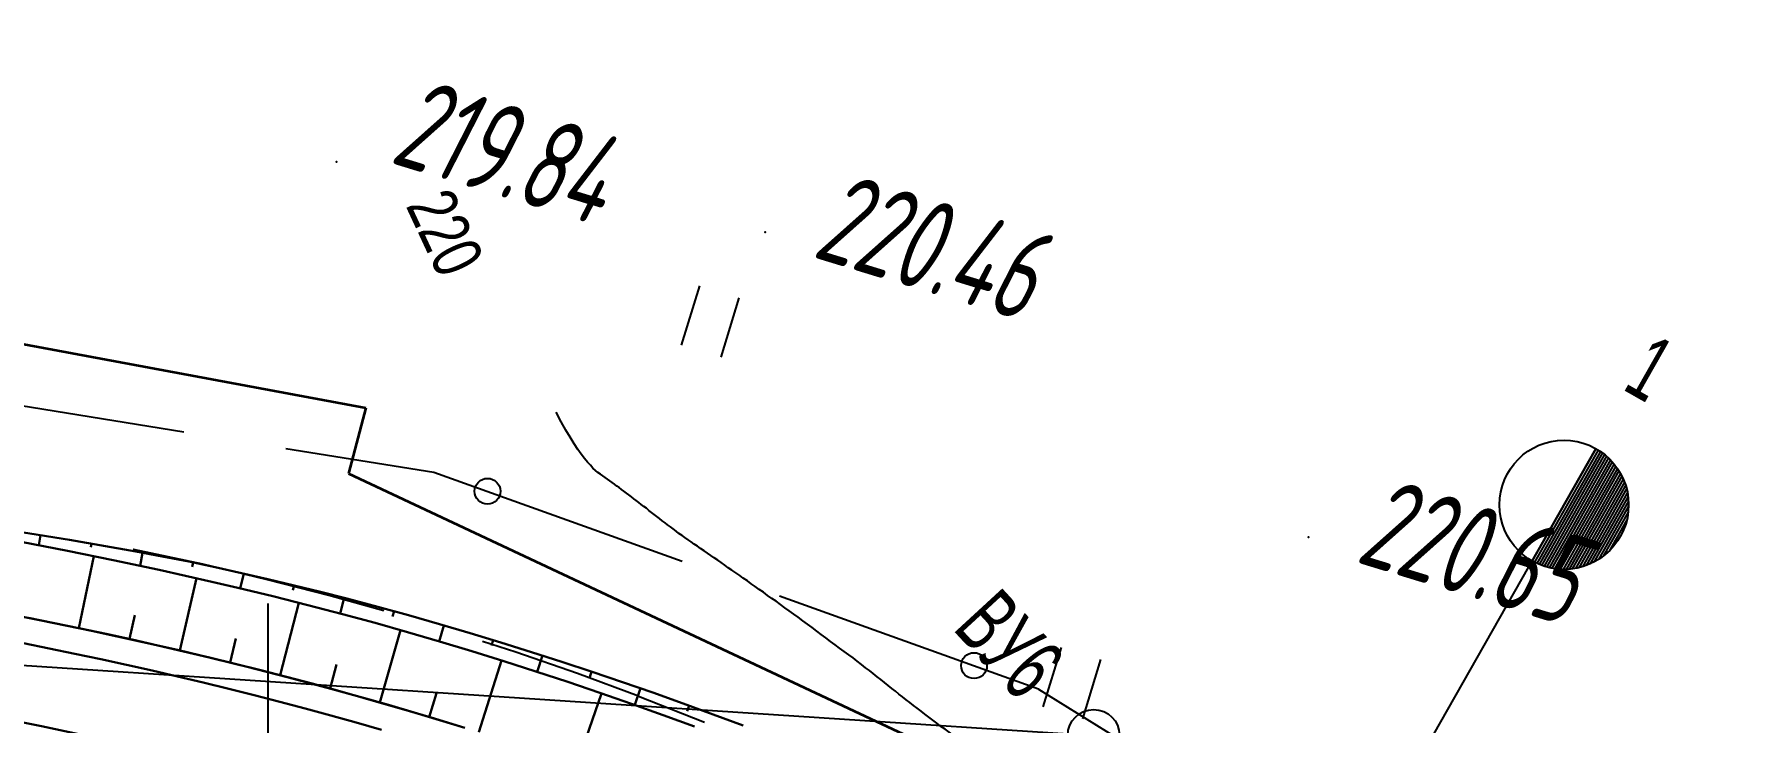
# Model space of a CAD drawing. Header units: millimetres. Extents: x -1799 to 6962, y -1020 to 4121.
# Drawn here: x -814.7 to -748.1, y 3680 to 3706.7 of the extents above; entities that cross this region are included whole.
import ezdxf

# ---------------------------------------------------------------- set-up
doc = ezdxf.new("R2010")
doc.units = ezdxf.units.MM
doc.linetypes.add('CONTI', pattern=[0])
for name, color, linetype, lineweight in [('10', 1, 'Continuous', 35), ('КОПИЯ_ОСЬ_13_ОТКОСЫ', 7, 'Continuous', 30), ('КОПИЯ_ОСЬ_ГРАНИЦЫ_ПОЛОС', 7, 'Continuous', 30), ('ОСЬ_ВЕРХ_ПОКРЫТИЯ_ГРАНИЦЫ_ПОЛОС', 7, 'Continuous', 30)]:
    doc.layers.add(name, color=color, linetype=linetype, lineweight=lineweight)
for name, color, linetype in [('GOR_BDEFAULT', 212, 'CONTI'), ('PI_OTDEFAULT', 172, 'CONTI'), ('PI_TTDEFAULT', 5, 'CONTI'), ('PLN_O', 7, 'CONTI'), ('SETKR', 2, 'CONTI'), ('SIT_LDEFAULT', 7, 'CONTI'), ('ZAPSKDEFAULT', 7, 'CONTI'), ('КОПИЯ_ОСЬ_ТАНГЕНСЫ', 1, 'Continuous'), ('ОСЬ_ВЕРХ_ПОКРЫТИЯ_КИЛОМЕТЫ', 1, 'Continuous'), ('ОСЬ_ВЕРХ_ПОКРЫТИЯ_ТАНГЕНСЫ', 1, 'Continuous'), ('разметка', 7, 'Continuous')]:
    doc.layers.add(name, color=color, linetype=linetype)
doc.styles.add('eskd', font='spds.shx', dxfattribs={"width": 1.2, "oblique": 15})
doc.styles.add('SHRFT', font='TXT', dxfattribs={"width": 3.5})
doc.styles.get("Standard").update_dxf_attribs({"font": 'arial.ttf'})

# ---------------------------------------------------------------- blocks, each defined once
blk = doc.blocks.new('BL_333')
at = {"color": 0}
for p, q in [((0, -6), (0, 6)), ((-6, 0), (6, 0))]:
    blk.add_line(p, q, dxfattribs=at)
blk = doc.blocks.new('BL_2011')
at = {"color": 0}
for p, q in [((0, 0), (0, 2.4)), ((1.6, 0), (1.6, 2.4))]:
    blk.add_line(p, q, dxfattribs=at)

msp = doc.modelspace()

# ---------------------------------------------------------------- linework, layer by layer
at = {"layer": '10'}
msp.add_lwpolyline([(-1127.044, 3748.853), (-1082.584, 3724.793), (-1040.334, 3713.903), (-945.964, 3701.783), (-821.164, 3695.803), (-801.874, 3692.213), (-802.544, 3689.663), (-744.544, 3662.453), (-623.344, 3533.873), (-488.394, 3411.683), (-417.274, 3367.923), (-360.394, 3343.983), (-65.034, 3344.873)], dxfattribs=at)
at = {"layer": 'GOR_BDEFAULT', "color": 212, "elevation": 220, "flags": 128}
msp.add_lwpolyline([(-775.318, 3676.599), (-775.928, 3677.119), (-776.028, 3677.199), (-776.138, 3677.279), (-776.258, 3677.379), (-776.388, 3677.469), (-776.528, 3677.579), (-776.668, 3677.689), (-776.808, 3677.799), (-776.968, 3677.909), (-777.128, 3678.029), (-777.288, 3678.149), (-777.448, 3678.279), (-777.618, 3678.399), (-777.788, 3678.529), (-777.958, 3678.659), (-778.128, 3678.779), (-778.288, 3678.909), (-778.458, 3679.029), (-778.628, 3679.159), (-778.798, 3679.279), (-778.958, 3679.399), (-779.128, 3679.519), (-779.288, 3679.649), (-779.448, 3679.769), (-779.608, 3679.879), (-779.768, 3679.999), (-779.918, 3680.119), (-780.078, 3680.239), (-780.228, 3680.349), (-780.378, 3680.469), (-780.528, 3680.579), (-780.668, 3680.689), (-780.808, 3680.799), (-780.958, 3680.909), (-781.098, 3681.019), (-781.238, 3681.129), (-781.368, 3681.239), (-781.508, 3681.349), (-781.648, 3681.459), (-781.788, 3681.579), (-781.938, 3681.689), (-782.078, 3681.799), (-782.228, 3681.919), (-782.378, 3682.039), (-782.528, 3682.149), (-782.688, 3682.279), (-782.848, 3682.399), (-783.008, 3682.529), (-783.178, 3682.649), (-783.348, 3682.779), (-783.528, 3682.909), (-783.698, 3683.039), (-783.878, 3683.169), (-784.058, 3683.309), (-784.238, 3683.439), (-784.408, 3683.569), (-784.588, 3683.699), (-784.768, 3683.839), (-784.948, 3683.969), (-785.128, 3684.099), (-785.308, 3684.219), (-785.478, 3684.349), (-785.648, 3684.469), (-785.818, 3684.599), (-785.988, 3684.719), (-786.148, 3684.829), (-786.318, 3684.949), (-786.478, 3685.069), (-786.638, 3685.179), (-786.798, 3685.289), (-786.948, 3685.399), (-787.098, 3685.509), (-787.258, 3685.619), (-787.398, 3685.719), (-787.548, 3685.819), (-787.698, 3685.919), (-787.838, 3686.019), (-787.978, 3686.119), (-788.118, 3686.219), (-788.248, 3686.309), (-788.388, 3686.399), (-788.518, 3686.489), (-788.648, 3686.579), (-788.778, 3686.669), (-788.908, 3686.759), (-789.028, 3686.849), (-789.158, 3686.929), (-789.278, 3687.019), (-789.398, 3687.099), (-789.518, 3687.189), (-789.628, 3687.269), (-789.748, 3687.349), (-789.858, 3687.439), (-789.968, 3687.519), (-790.078, 3687.599), (-790.188, 3687.679), (-790.288, 3687.759), (-790.398, 3687.839), (-790.498, 3687.929), (-790.608, 3687.999), (-790.708, 3688.079), (-790.808, 3688.159), (-790.908, 3688.239), (-791.008, 3688.319), (-791.108, 3688.389), (-791.208, 3688.469), (-791.298, 3688.539), (-791.398, 3688.619), (-791.498, 3688.689), (-791.588, 3688.759), (-791.688, 3688.839), (-791.778, 3688.909), (-791.878, 3688.979), (-791.968, 3689.049), (-792.058, 3689.119), (-792.158, 3689.179), (-792.248, 3689.249), (-792.338, 3689.319), (-792.428, 3689.379), (-792.518, 3689.449), (-792.608, 3689.509), (-792.698, 3689.579), (-792.788, 3689.639), (-792.888, 3689.709), (-792.978, 3689.789), (-793.078, 3689.879), (-793.178, 3689.989), (-793.288, 3690.109), (-793.408, 3690.249), (-793.528, 3690.409), (-793.658, 3690.599), (-793.808, 3690.819), (-793.958, 3691.069), (-794.128, 3691.349), (-794.308, 3691.669), (-794.498, 3692.039)], dxfattribs=at)
at = {"layer": 'PI_TTDEFAULT', "color": 5}
for p in [(-802.998, 3701.729, 219.839), (-786.408, 3699.009, 220.458), (-765.378, 3687.199, 220.651)]:
    msp.add_point(p, dxfattribs=at)
at = {"layer": 'PLN_O'}
for p, q in [((-824.708, 3693.829), (-808.908, 3691.279)), ((-804.958, 3690.639), (-799.238, 3689.719)), ((-799.238, 3689.719), (-789.628, 3686.269)), ((-785.858, 3684.929), (-775.838, 3681.329)), ((-775.838, 3681.319), (-771.298, 3678.509))]:
    msp.add_line(p, q, dxfattribs=at)
for centre in [(-797.158, 3688.979), (-778.328, 3682.229)]:
    msp.add_circle(centre, 0.5, dxfattribs=at)
at = {"layer": 'SIT_LDEFAULT', "color": 7}
for p, q in [((-810.858, 3686.729), (-810.878, 3686.729)), ((-808.178, 3686.159), (-810.858, 3686.729)), ((-805.728, 3685.569), (-808.178, 3686.159)), ((-803.298, 3684.939), (-805.728, 3685.569)), ((-801.168, 3684.349), (-803.298, 3684.939)), ((-796.058, 3682.749), (-797.348, 3683.169)), ((-793.678, 3681.929), (-796.058, 3682.749)), ((-791.318, 3681.049), (-793.678, 3681.929)), ((-788.758, 3680.029), (-791.318, 3681.039))]:
    msp.add_line(p, q, dxfattribs=at)
at = {"layer": 'КОПИЯ_ОСЬ_13_ОТКОСЫ'}
for points in [[(-816.418, 3687.587), (-813.34, 3687.095), (-810.775, 3686.644), (-809.749, 3686.453), (-808.723, 3686.255), (-807.699, 3686.044), (-806.679, 3685.814), (-805.658, 3685.58), (-804.639, 3685.337), (-803.619, 3685.089), (-802.601, 3684.832), (-801.404, 3684.51), (-800.21, 3684.177), (-799.018, 3683.836), (-797.829, 3683.485), (-796.643, 3683.125), (-795.46, 3682.755), (-794.279, 3682.376), (-793.102, 3681.988), (-791.927, 3681.591), (-790.756, 3681.184), (-789.588, 3680.768), (-788.424, 3680.343), (-787.263, 3679.909)], [(-815.204, 3687.017), (-813.421, 3686.672), (-811.641, 3686.312), (-809.865, 3685.935), (-808.849, 3685.71), (-807.833, 3685.479), (-806.818, 3685.241), (-805.465, 3684.914), (-804.114, 3684.576), (-802.766, 3684.226), (-801.512, 3683.881), (-800.26, 3683.526), (-799.012, 3683.161), (-797.766, 3682.785), (-796.524, 3682.399), (-795.285, 3682.003), (-794.049, 3681.596), (-792.817, 3681.18), (-791.588, 3680.753), (-790.363, 3680.316), (-789.141, 3679.869)], [(-815.204, 3687.017), (-813.421, 3686.672), (-811.641, 3686.312), (-809.865, 3685.935), (-808.849, 3685.71), (-807.833, 3685.479), (-806.818, 3685.241), (-805.465, 3684.914), (-804.114, 3684.576), (-802.766, 3684.226), (-801.512, 3683.881), (-800.26, 3683.526), (-799.012, 3683.161), (-797.766, 3682.785), (-796.524, 3682.399), (-795.285, 3682.003), (-794.049, 3681.596), (-792.817, 3681.18), (-791.588, 3680.753), (-790.363, 3680.316), (-789.141, 3679.869)], [(-814.456, 3687.273), (-814.518, 3686.886)], [(-812.483, 3686.944), (-812.506, 3686.816)], [(-812.975, 3683.682), (-812.391, 3686.466)], [(-810.514, 3686.596), (-810.608, 3686.094)], [(-808.55, 3686.219), (-808.584, 3686.052)], [(-809.07, 3682.816), (-808.416, 3685.612)], [(-806.595, 3685.795), (-806.727, 3685.219)], [(-804.648, 3685.339), (-804.694, 3685.148)], [(-805.187, 3681.858), (-804.457, 3684.663)], [(-802.707, 3684.859), (-802.86, 3684.251)], [(-811.02, 3683.26), (-810.815, 3684.186)], [(-800.776, 3684.336), (-800.832, 3684.135)], [(-801.328, 3680.803), (-800.523, 3683.602)], [(-798.853, 3683.788), (-799.034, 3683.168)], [(-807.125, 3682.349), (-806.896, 3683.278)], [(-796.937, 3683.215), (-797, 3683.009)], [(-803.254, 3681.342), (-802.999, 3682.274)], [(-797.499, 3679.648), (-796.62, 3682.429)], [(-795.028, 3682.618), (-795.23, 3681.985)], [(-793.127, 3681.996), (-793.197, 3681.786)], [(-791.234, 3681.351), (-791.458, 3680.707)], [(-799.41, 3680.238), (-799.129, 3681.167)], [(-793.701, 3678.394), (-792.748, 3681.156)], [(-789.349, 3680.682), (-789.427, 3680.468)]]:
    msp.add_lwpolyline(points, dxfattribs=at)
at = {"layer": 'КОПИЯ_ОСЬ_ГРАНИЦЫ_ПОЛОС'}
msp.add_lwpolyline([(-814.919, 3684.079), (-813.917, 3683.877), (-812.917, 3683.669), (-811.917, 3683.456), (-810.917, 3683.237), (-809.919, 3683.012), (-808.922, 3682.781), (-807.925, 3682.544), (-806.93, 3682.301), (-805.935, 3682.051), (-804.942, 3681.795), (-803.95, 3681.532), (-802.96, 3681.262), (-801.971, 3680.986), (-800.984, 3680.704), (-800, 3680.415), (-799.017, 3680.119), (-798.036, 3679.817)], dxfattribs=at)
at = {"layer": 'КОПИЯ_ОСЬ_ТАНГЕНСЫ'}
msp.add_line((-1078.138, 3699.439), (-773.698, 3679.529), dxfattribs=at)
msp.add_circle((-773.698, 3679.529), 1, dxfattribs=at)
at = {"layer": 'ОСЬ_ВЕРХ_ПОКРЫТИЯ_ГРАНИЦЫ_ПОЛОС', "linetype": 'Continuous'}
for points in [[(-798.034, 3679.816), (-799.214, 3680.179), (-800.397, 3680.532), (-801.583, 3680.876), (-803.22, 3681.333), (-804.861, 3681.773), (-806.506, 3682.195), (-807.833, 3682.522), (-809.162, 3682.837), (-810.493, 3683.142), (-812.491, 3683.579), (-814.494, 3683.994), (-816.498, 3684.386)], [(-814.921, 3684.079), (-813.92, 3683.877), (-812.919, 3683.67), (-811.919, 3683.457), (-810.92, 3683.238), (-809.922, 3683.013), (-808.924, 3682.782), (-807.928, 3682.545), (-806.932, 3682.301), (-805.938, 3682.052), (-804.945, 3681.795), (-803.953, 3681.533), (-802.963, 3681.263), (-801.974, 3680.987), (-800.987, 3680.705), (-800.002, 3680.415), (-799.019, 3680.12), (-798.039, 3679.817)], [(-801.266, 3679.744), (-802.246, 3680.025), (-803.228, 3680.299), (-804.212, 3680.567), (-805.198, 3680.828), (-806.185, 3681.082), (-807.173, 3681.331), (-808.162, 3681.572), (-809.153, 3681.808), (-810.144, 3682.038), (-811.137, 3682.261), (-812.13, 3682.479), (-813.125, 3682.691), (-814.12, 3682.898), (-815.116, 3683.098)]]:
    msp.add_lwpolyline(points, dxfattribs=at)
at = {"layer": 'ОСЬ_ВЕРХ_ПОКРЫТИЯ_КИЛОМЕТЫ'}
for p, q in [((-769.81, 3663.236), (-754.256, 3690.627)), ((-754.256, 3690.627), (-756.725, 3686.28)), ((-754.17, 3690.576), (-756.637, 3686.232)), ((-754.086, 3690.522), (-756.547, 3686.188)), ((-754.004, 3690.464), (-756.455, 3686.147)), ((-753.924, 3690.402), (-756.361, 3686.11)), ((-753.846, 3690.337), (-756.265, 3686.077)), ((-753.77, 3690.268), (-756.167, 3686.047)), ((-753.696, 3690.195), (-756.067, 3686.021)), ((-753.625, 3690.118), (-755.964, 3685.999)), ((-753.556, 3690.037), (-755.859, 3685.981)), ((-753.489, 3689.952), (-755.752, 3685.967)), ((-753.425, 3689.863), (-755.642, 3685.958)), ((-753.364, 3689.768), (-755.53, 3685.954)), ((-753.305, 3689.669), (-755.414, 3685.955)), ((-753.25, 3689.563), (-755.296, 3685.961)), ((-753.198, 3689.452), (-755.173, 3685.974)), ((-753.15, 3689.334), (-755.047, 3685.993)), ((-753.107, 3689.208), (-754.917, 3686.02)), ((-753.068, 3689.073), (-754.782, 3686.056)), ((-753.036, 3688.928), (-754.64, 3686.102)), ((-753.01, 3688.77), (-754.492, 3686.162)), ((-752.994, 3688.596), (-754.334, 3686.237)), ((-752.991, 3688.4), (-754.163, 3686.335)), ((-753.006, 3688.17), (-753.974, 3686.466)), ((-753.058, 3687.877), (-753.749, 3686.66)), ((-753.316, 3687.219), (-753.316, 3687.219))]:
    msp.add_line(p, q, dxfattribs=at)
msp.add_circle((-755.49, 3688.454), 2.5, dxfattribs=at)
at = {"layer": 'ОСЬ_ВЕРХ_ПОКРЫТИЯ_ТАНГЕНСЫ'}
msp.add_line((-1078.138, 3699.439), (-773.698, 3679.529), dxfattribs=at)
msp.add_circle((-773.698, 3679.529), 1, dxfattribs=at)
at = {"layer": 'разметка', "lineweight": 30, "ltscale": 7}
msp.add_lwpolyline([(-712.476, 3612.997), (-712.476, 3612.997, 0.012352), (-733.493, 3635.085, 0.03661), (-755.877, 3654.272, 0.090655), (-804.547, 3677.55, 0.037396), (-833.536, 3682.908, 0.013155), (-863.919, 3685.43), (-863.919, 3685.43), (-863.919, 3685.43)], format="xyb", dxfattribs=at)

# ---------------------------------------------------------------- block references
at = {"layer": 'SETKR', "color": 82}
msp.add_blockref('BL_333', (-805.648, 3678.639), dxfattribs=at)
at = {"layer": 'ZAPSKDEFAULT', "color": 7, "rotation": 342.9999999999999}
for p in [(-789.648, 3694.639), (-775.648, 3680.639)]:
    msp.add_blockref('BL_2011', p, dxfattribs=at)

# ---------------------------------------------------------------- texts
at = {"layer": 'GOR_BDEFAULT', "color": 212, "style": 'SHRFT', "width": 0.75}
msp.add_text('220', height=1.9136, rotation=294.97399, dxfattribs=at).set_placement((-800.337, 3700.039, 220))
at = {"layer": 'PI_OTDEFAULT', "color": 172, "style": 'eskd', "oblique": 10, "width": 0.8}
for s, p in [('219.84', (-800.998, 3701.719)), ('220.46', (-784.648, 3698.069)), ('220.65', (-763.618, 3686.259))]:
    msp.add_text(s, height=3.5, rotation=343, dxfattribs=at).set_placement(p)
at = {"layer": 'КОПИЯ_ОСЬ_ТАНГЕНСЫ', "width": 0.6}
msp.add_text('ВУ6', height=2.5, rotation=312.6199, dxfattribs=at).set_placement((-779.189, 3683.65))
at = {"layer": 'ОСЬ_ВЕРХ_ПОКРЫТИЯ_КИЛОМЕТЫ', "width": 0.6}
msp.add_text('1', height=2.5, rotation=330.41053, dxfattribs=at).set_placement((-753.282, 3692.95))
at = {"layer": 'ОСЬ_ВЕРХ_ПОКРЫТИЯ_ТАНГЕНСЫ', "width": 0.6}
msp.add_text('ВУ6', height=2.5, rotation=312.6199, dxfattribs=at).set_placement((-779.189, 3683.65))

doc.saveas('drawing.dxf')
